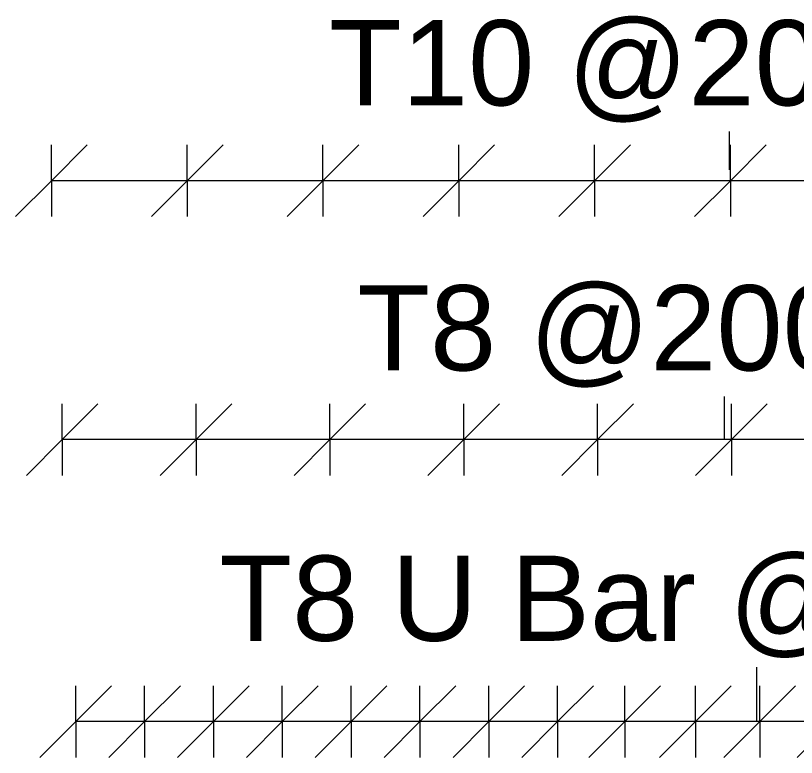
# Model space of a CAD drawing. Header units: millimetres. Extents: x 6744 to 22888, y -3063 to 10037.
# Drawn here: x 10098 to 11188, y 9001 to 10037 of the extents above; entities that cross this region are included whole.
import ezdxf

# ---------------------------------------------------------------- set-up
doc = ezdxf.new("R2010")
doc.units = ezdxf.units.MM
for name, color, linetype, lineweight in [('A-ANNO-DIMS', 211, 'Continuous', 9), ('A-ANNO-DIMS-50', 211, 'Continuous', 9), ('S-RBAR-IDEN', 171, 'Continuous', 9)]:
    doc.layers.add(name, color=color, linetype=linetype, lineweight=lineweight)
doc.styles.add('Arial', font='arial.ttf', dxfattribs={"height": 100})
doc.styles.add('Arial_1', font='arial.ttf', dxfattribs={"height": 119.0625})
doc.styles.add('Nirmala UI Semilight', font='NirmalaS.ttf', dxfattribs={"width": 0.8, "height": 125})
doc.dimstyles.new('Arrow_Filled_-_2_5_NI_UI', dxfattribs={"dimscale": 304.8, "dimtxt": 130.920493, "dimasz": 0.328084, "dimexe": 0.164042, "dimexo": 0.0625, "dimgap": 0.164042, "dimtad": 1, "dimdec": 4, "dimzin": 0, "dimdsep": 46, "dimtxsty": 'Arial', "dimblk1": 'OBLIQUE', "dimblk2": 'OBLIQUE', "dimsah": 1, "dimcen": 0.09, "dimazin": 0, "dimtfac": 1, "dimtdec": 4, "dimtix": 1, "dimtmove": 0, "dimatfit": 3, "dimfxl": 0.164042, "dimfxlon": 1, "dimtvp": 1, "dimtolj": 1, "dimtzin": 0, "dimarcsym": 2})
doc.dimstyles.new('Arrow_Filled_-_2_5_NI_UI_1', dxfattribs={"dimscale": 304.8, "dimtxt": 130.920493, "dimasz": 0.328084, "dimexe": 0.164042, "dimexo": 0.0625, "dimgap": 0.164042, "dimtad": 1, "dimdec": 4, "dimzin": 0, "dimdsep": 46, "dimtxsty": 'Arial_1', "dimblk1": 'OBLIQUE', "dimblk2": 'OBLIQUE', "dimsah": 1, "dimcen": 0.09, "dimazin": 0, "dimtfac": 1, "dimtdec": 4, "dimtix": 1, "dimtmove": 0, "dimatfit": 3, "dimfxl": 0.164042, "dimfxlon": 1, "dimtvp": 1, "dimtolj": 1, "dimtzin": 0, "dimarcsym": 2})
doc.dimstyles.new('Arrow_Filled_-_2_5_NI_UI_2', dxfattribs={"dimscale": 304.8, "dimtxt": 130.920493, "dimasz": 0.328084, "dimexe": 0.164042, "dimexo": 0.0625, "dimgap": 0.164042, "dimtad": 1, "dimdec": 4, "dimzin": 0, "dimdsep": 46, "dimtxsty": 'Nirmala UI Semilight', "dimblk1": 'OBLIQUE', "dimblk2": 'OBLIQUE', "dimsah": 1, "dimcen": 0.09, "dimazin": 0, "dimtfac": 1, "dimtdec": 4, "dimtix": 1, "dimtmove": 0, "dimatfit": 3, "dimfxl": 0.164042, "dimfxlon": 1, "dimtvp": 1, "dimtolj": 1, "dimtzin": 0, "dimarcsym": 2})

# ---------------------------------------------------------------- blocks, each defined once
blk = doc.blocks.new('DIMBLOCK10-Elevation Front 1')
at = {"layer": 'A-ANNO-DIMS-50'}
for p, q in [((11136.7, 9051.1), (11186.7, 9101.1)), ((11136.7, 9051.1), (11136.7, 9101.1)), ((11239.1, 9051.1), (11289.1, 9101.1)), ((11239.1, 9051.1), (11239.1, 9101.1)), ((11136.7, 9051.1), (11086.7, 9001.1)), ((11239.1, 9051.1), (11136.7, 9051.1)), ((11136.7, 9051.1), (11136.7, 9001.1)), ((11239.1, 9051.1), (11189.1, 9001.1)), ((11239.1, 9051.1), (11239.1, 9001.1))]:
    blk.add_line(p, q, dxfattribs=at)
blk = doc.blocks.new('_Oblique')
at = {"color": 0, "linetype": 'ByBlock', "lineweight": -2}
blk.add_line((-0.5, -0.5), (0.5, 0.5), dxfattribs=at)
blk = doc.blocks.new('DIMBLOCK11-Elevation Front 1')
at = {"layer": 'A-ANNO-DIMS-50'}
for p, q in [((11046.8, 9051.1), (11096.8, 9101.1)), ((11046.8, 9051.1), (11046.8, 9101.1)), ((11136.7, 9051.1), (11186.7, 9101.1)), ((11136.7, 9051.1), (11136.7, 9101.1)), ((11046.8, 9051.1), (10996.8, 9001.1)), ((11136.7, 9051.1), (11046.8, 9051.1)), ((11046.8, 9051.1), (11046.8, 9001.1)), ((11136.7, 9051.1), (11086.7, 9001.1)), ((11136.7, 9051.1), (11136.7, 9001.1))]:
    blk.add_line(p, q, dxfattribs=at)
blk = doc.blocks.new('DIMBLOCK12-Elevation Front 1')
at = {"layer": 'A-ANNO-DIMS-50'}
for p, q in [((10948.2, 9051.1), (10998.2, 9101.1)), ((10948.2, 9051.1), (10948.2, 9101.1)), ((11046.8, 9051.1), (11096.8, 9101.1)), ((11046.8, 9051.1), (11046.8, 9101.1)), ((10948.2, 9051.1), (10898.2, 9001.1)), ((11046.8, 9051.1), (10948.2, 9051.1)), ((10948.2, 9051.1), (10948.2, 9001.1)), ((11046.8, 9051.1), (10996.8, 9001.1)), ((11046.8, 9051.1), (11046.8, 9001.1))]:
    blk.add_line(p, q, dxfattribs=at)
blk = doc.blocks.new('DIMBLOCK13-Elevation Front 1')
at = {"layer": 'A-ANNO-DIMS-50'}
for p, q in [((10854.5, 9051.1), (10904.5, 9101.1)), ((10854.5, 9051.1), (10854.5, 9101.1)), ((10948.2, 9051.1), (10998.2, 9101.1)), ((10948.2, 9051.1), (10948.2, 9101.1)), ((10854.5, 9051.1), (10804.5, 9001.1)), ((10948.2, 9051.1), (10854.5, 9051.1)), ((10854.5, 9051.1), (10854.5, 9001.1)), ((10948.2, 9051.1), (10898.2, 9001.1)), ((10948.2, 9051.1), (10948.2, 9001.1))]:
    blk.add_line(p, q, dxfattribs=at)
blk = doc.blocks.new('DIMBLOCK14-Elevation Front 1')
at = {"layer": 'A-ANNO-DIMS-50'}
for p, q in [((10758.4, 9051.1), (10808.4, 9101.1)), ((10758.4, 9051.1), (10758.4, 9101.1)), ((10854.5, 9051.1), (10904.5, 9101.1)), ((10854.5, 9051.1), (10854.5, 9101.1)), ((10758.4, 9051.1), (10708.4, 9001.1)), ((10854.5, 9051.1), (10758.4, 9051.1)), ((10758.4, 9051.1), (10758.4, 9001.1)), ((10854.5, 9051.1), (10804.5, 9001.1)), ((10854.5, 9051.1), (10854.5, 9001.1))]:
    blk.add_line(p, q, dxfattribs=at)
blk = doc.blocks.new('DIMBLOCK15-Elevation Front 1')
at = {"layer": 'A-ANNO-DIMS-50'}
for p, q in [((10662.2, 9051.1), (10712.2, 9101.1)), ((10662.2, 9051.1), (10662.2, 9101.1)), ((10758.4, 9051.1), (10808.4, 9101.1)), ((10758.4, 9051.1), (10758.4, 9101.1)), ((10662.2, 9051.1), (10612.2, 9001.1)), ((10758.4, 9051.1), (10662.2, 9051.1)), ((10662.2, 9051.1), (10662.2, 9001.1)), ((10758.4, 9051.1), (10708.4, 9001.1)), ((10758.4, 9051.1), (10758.4, 9001.1))]:
    blk.add_line(p, q, dxfattribs=at)
blk = doc.blocks.new('DIMBLOCK16-Elevation Front 1')
at = {"layer": 'A-ANNO-DIMS-50'}
for p, q in [((10566.1, 9051.1), (10616.1, 9101.1)), ((10566.1, 9051.1), (10566.1, 9101.1)), ((10662.2, 9051.1), (10712.2, 9101.1)), ((10662.2, 9051.1), (10662.2, 9101.1)), ((10566.1, 9051.1), (10516.1, 9001.1)), ((10662.2, 9051.1), (10566.1, 9051.1)), ((10566.1, 9051.1), (10566.1, 9001.1)), ((10662.2, 9051.1), (10612.2, 9001.1)), ((10662.2, 9051.1), (10662.2, 9001.1))]:
    blk.add_line(p, q, dxfattribs=at)
blk = doc.blocks.new('DIMBLOCK17-Elevation Front 1')
at = {"layer": 'A-ANNO-DIMS-50'}
for p, q in [((10470, 9051.1), (10520, 9101.1)), ((10470, 9051.1), (10470, 9101.1)), ((10566.1, 9051.1), (10616.1, 9101.1)), ((10566.1, 9051.1), (10566.1, 9101.1)), ((10470, 9051.1), (10420, 9001.1)), ((10566.1, 9051.1), (10470, 9051.1)), ((10470, 9051.1), (10470, 9001.1)), ((10566.1, 9051.1), (10516.1, 9001.1)), ((10566.1, 9051.1), (10566.1, 9001.1))]:
    blk.add_line(p, q, dxfattribs=at)
blk = doc.blocks.new('DIMBLOCK18-Elevation Front 1')
at = {"layer": 'A-ANNO-DIMS-50'}
for p, q in [((10373.8, 9051.1), (10423.8, 9101.1)), ((10373.8, 9051.1), (10373.8, 9101.1)), ((10470, 9051.1), (10520, 9101.1)), ((10470, 9051.1), (10470, 9101.1)), ((10373.8, 9051.1), (10323.8, 9001.1)), ((10470, 9051.1), (10373.8, 9051.1)), ((10373.8, 9051.1), (10373.8, 9001.1)), ((10470, 9051.1), (10420, 9001.1)), ((10470, 9051.1), (10470, 9001.1))]:
    blk.add_line(p, q, dxfattribs=at)
blk = doc.blocks.new('DIMBLOCK19-Elevation Front 1')
at = {"layer": 'A-ANNO-DIMS-50'}
for p, q in [((10277.7, 9051.1), (10327.7, 9101.1)), ((10277.7, 9051.1), (10277.7, 9101.1)), ((10373.8, 9051.1), (10423.8, 9101.1)), ((10373.8, 9051.1), (10373.8, 9101.1)), ((10277.7, 9051.1), (10227.7, 9001.1)), ((10373.8, 9051.1), (10277.7, 9051.1)), ((10277.7, 9051.1), (10277.7, 9001.1)), ((10373.8, 9051.1), (10323.8, 9001.1)), ((10373.8, 9051.1), (10373.8, 9001.1))]:
    blk.add_line(p, q, dxfattribs=at)
blk = doc.blocks.new('DIMBLOCK20-Elevation Front 1')
at = {"layer": 'A-ANNO-DIMS-50'}
for p, q in [((10181.5, 9051.1), (10231.5, 9101.1)), ((10181.5, 9051.1), (10181.5, 9101.1)), ((10277.7, 9051.1), (10327.7, 9101.1)), ((10277.7, 9051.1), (10277.7, 9101.1)), ((10181.5, 9051.1), (10131.5, 9001.1)), ((10277.7, 9051.1), (10181.5, 9051.1)), ((10181.5, 9051.1), (10181.5, 9001.1)), ((10277.7, 9051.1), (10227.7, 9001.1)), ((10277.7, 9051.1), (10277.7, 9001.1))]:
    blk.add_line(p, q, dxfattribs=at)
blk = doc.blocks.new('DIMBLOCK27-Elevation Front 1')
at = {"layer": 'A-ANNO-DIMS-50'}
for p, q in [((11136.7, 9051.1), (11186.7, 9101.1)), ((11136.7, 9051.1), (11136.7, 9101.1)), ((11239.1, 9051.1), (11289.1, 9101.1)), ((11239.1, 9051.1), (11239.1, 9101.1)), ((11345.2, 9051.1), (11395.2, 9101.1)), ((11345.2, 9051.1), (11345.2, 9101.1)), ((11136.7, 9051.1), (11086.7, 9001.1)), ((11239.1, 9051.1), (11136.7, 9051.1)), ((11136.7, 9051.1), (11136.7, 9001.1)), ((11239.1, 9051.1), (11189.1, 9001.1)), ((11345.2, 9051.1), (11239.1, 9051.1)), ((11345.2, 9051.1), (11239.1, 9051.1)), ((11239.1, 9051.1), (11239.1, 9001.1)), ((11345.2, 9051.1), (11295.2, 9001.1)), ((11345.2, 9051.1), (11345.2, 9001.1))]:
    blk.add_line(p, q, dxfattribs=at)
blk = doc.blocks.new('_None')
blk = doc.blocks.new('DIMBLOCK28-Elevation Front 1')
at = {"layer": 'A-ANNO-DIMS-50'}
for p, q in [((11046.8, 9051.1), (11096.8, 9101.1)), ((11046.8, 9051.1), (11046.8, 9101.1)), ((11136.7, 9051.1), (11186.7, 9101.1)), ((11136.7, 9051.1), (11136.7, 9101.1)), ((11239.1, 9051.1), (11289.1, 9101.1)), ((11239.1, 9051.1), (11239.1, 9101.1)), ((11046.8, 9051.1), (10996.8, 9001.1)), ((11136.7, 9051.1), (11046.8, 9051.1)), ((11046.8, 9051.1), (11046.8, 9001.1)), ((11136.7, 9051.1), (11086.7, 9001.1)), ((11239.1, 9051.1), (11136.7, 9051.1)), ((11239.1, 9051.1), (11136.7, 9051.1)), ((11136.7, 9051.1), (11136.7, 9001.1)), ((11239.1, 9051.1), (11189.1, 9001.1)), ((11239.1, 9051.1), (11239.1, 9001.1))]:
    blk.add_line(p, q, dxfattribs=at)
blk = doc.blocks.new('DIMBLOCK29-Elevation Front 1')
at = {"layer": 'A-ANNO-DIMS-50'}
for p, q in [((10948.2, 9051.1), (10998.2, 9101.1)), ((10948.2, 9051.1), (10948.2, 9101.1)), ((11046.8, 9051.1), (11096.8, 9101.1)), ((11046.8, 9051.1), (11046.8, 9101.1)), ((11136.7, 9051.1), (11186.7, 9101.1)), ((11136.7, 9051.1), (11136.7, 9101.1)), ((10948.2, 9051.1), (10898.2, 9001.1)), ((11046.8, 9051.1), (10948.2, 9051.1)), ((10948.2, 9051.1), (10948.2, 9001.1)), ((11046.8, 9051.1), (10996.8, 9001.1)), ((11136.7, 9051.1), (11046.8, 9051.1)), ((11136.7, 9051.1), (11046.8, 9051.1)), ((11046.8, 9051.1), (11046.8, 9001.1)), ((11136.7, 9051.1), (11086.7, 9001.1)), ((11136.7, 9051.1), (11136.7, 9001.1))]:
    blk.add_line(p, q, dxfattribs=at)
blk = doc.blocks.new('DIMBLOCK30-Elevation Front 1')
at = {"layer": 'A-ANNO-DIMS-50'}
for p, q in [((10854.5, 9051.1), (10904.5, 9101.1)), ((10854.5, 9051.1), (10854.5, 9101.1)), ((10948.2, 9051.1), (10998.2, 9101.1)), ((10948.2, 9051.1), (10948.2, 9101.1)), ((11046.8, 9051.1), (11096.8, 9101.1)), ((11046.8, 9051.1), (11046.8, 9101.1)), ((10854.5, 9051.1), (10804.5, 9001.1)), ((10948.2, 9051.1), (10854.5, 9051.1)), ((10854.5, 9051.1), (10854.5, 9001.1)), ((10948.2, 9051.1), (10898.2, 9001.1)), ((11046.8, 9051.1), (10948.2, 9051.1)), ((11046.8, 9051.1), (10948.2, 9051.1)), ((10948.2, 9051.1), (10948.2, 9001.1)), ((11046.8, 9051.1), (10996.8, 9001.1)), ((11046.8, 9051.1), (11046.8, 9001.1))]:
    blk.add_line(p, q, dxfattribs=at)
blk = doc.blocks.new('DIMBLOCK31-Elevation Front 1')
at = {"layer": 'A-ANNO-DIMS-50'}
for p, q in [((10758.4, 9051.1), (10808.4, 9101.1)), ((10758.4, 9051.1), (10758.4, 9101.1)), ((10854.5, 9051.1), (10904.5, 9101.1)), ((10854.5, 9051.1), (10854.5, 9101.1)), ((10948.2, 9051.1), (10998.2, 9101.1)), ((10948.2, 9051.1), (10948.2, 9101.1)), ((10758.4, 9051.1), (10708.4, 9001.1)), ((10854.5, 9051.1), (10758.4, 9051.1)), ((10758.4, 9051.1), (10758.4, 9001.1)), ((10854.5, 9051.1), (10804.5, 9001.1)), ((10948.2, 9051.1), (10854.5, 9051.1)), ((10948.2, 9051.1), (10854.5, 9051.1)), ((10854.5, 9051.1), (10854.5, 9001.1)), ((10948.2, 9051.1), (10898.2, 9001.1)), ((10948.2, 9051.1), (10948.2, 9001.1))]:
    blk.add_line(p, q, dxfattribs=at)
blk = doc.blocks.new('DIMBLOCK32-Elevation Front 1')
at = {"layer": 'A-ANNO-DIMS-50'}
for p, q in [((10181.5, 9051.1), (10231.5, 9101.1)), ((10181.5, 9051.1), (10181.5, 9101.1)), ((10277.7, 9051.1), (10327.7, 9101.1)), ((10277.7, 9051.1), (10277.7, 9101.1)), ((10373.8, 9051.1), (10423.8, 9101.1)), ((10373.8, 9051.1), (10373.8, 9101.1)), ((10470, 9051.1), (10520, 9101.1)), ((10470, 9051.1), (10470, 9101.1)), ((10566.1, 9051.1), (10616.1, 9101.1)), ((10566.1, 9051.1), (10566.1, 9101.1)), ((10662.2, 9051.1), (10712.2, 9101.1)), ((10662.2, 9051.1), (10662.2, 9101.1)), ((10758.4, 9051.1), (10808.4, 9101.1)), ((10758.4, 9051.1), (10758.4, 9101.1)), ((10854.5, 9051.1), (10904.5, 9101.1)), ((10854.5, 9051.1), (10854.5, 9101.1)), ((10181.5, 9051.1), (10131.5, 9001.1)), ((10854.5, 9051.1), (10181.5, 9051.1)), ((10277.7, 9051.1), (10181.5, 9051.1)), ((10181.5, 9051.1), (10181.5, 9001.1)), ((10277.7, 9051.1), (10227.7, 9001.1)), ((10373.8, 9051.1), (10277.7, 9051.1)), ((10277.7, 9051.1), (10277.7, 9001.1)), ((10373.8, 9051.1), (10323.8, 9001.1)), ((10470, 9051.1), (10373.8, 9051.1)), ((10373.8, 9051.1), (10373.8, 9001.1)), ((10470, 9051.1), (10420, 9001.1)), ((10566.1, 9051.1), (10470, 9051.1)), ((10470, 9051.1), (10470, 9001.1)), ((10566.1, 9051.1), (10516.1, 9001.1)), ((10662.2, 9051.1), (10566.1, 9051.1)), ((10566.1, 9051.1), (10566.1, 9001.1)), ((10662.2, 9051.1), (10612.2, 9001.1)), ((10758.4, 9051.1), (10662.2, 9051.1)), ((10662.2, 9051.1), (10662.2, 9001.1)), ((10758.4, 9051.1), (10708.4, 9001.1)), ((10854.5, 9051.1), (10758.4, 9051.1)), ((10758.4, 9051.1), (10758.4, 9001.1)), ((10854.5, 9051.1), (10804.5, 9001.1)), ((10854.5, 9051.1), (10854.5, 9001.1))]:
    blk.add_line(p, q, dxfattribs=at)
blk = doc.blocks.new('DIMBLOCK38-Elevation Front 1')
at = {"layer": 'A-ANNO-DIMS-50'}
for p, q in [((11097.1, 9444.8), (11147.1, 9494.8)), ((11097.1, 9444.8), (11097.1, 9494.8)), ((11284, 9444.8), (11334, 9494.8)), ((11284, 9444.8), (11284, 9494.8)), ((11097.1, 9444.8), (11047.1, 9394.8)), ((11284, 9444.8), (11097.1, 9444.8)), ((11097.1, 9444.8), (11097.1, 9394.8)), ((11284, 9444.8), (11234, 9394.8)), ((11284, 9444.8), (11284, 9394.8))]:
    blk.add_line(p, q, dxfattribs=at)
blk = doc.blocks.new('DIMBLOCK39-Elevation Front 1')
at = {"layer": 'A-ANNO-DIMS-50'}
for p, q in [((10910.2, 9444.8), (10960.2, 9494.8)), ((10910.2, 9444.8), (10910.2, 9494.8)), ((11097.1, 9444.8), (11147.1, 9494.8)), ((11097.1, 9444.8), (11097.1, 9494.8)), ((10910.2, 9444.8), (10860.2, 9394.8)), ((11097.1, 9444.8), (10910.2, 9444.8)), ((10910.2, 9444.8), (10910.2, 9394.8)), ((11097.1, 9444.8), (11047.1, 9394.8)), ((11097.1, 9444.8), (11097.1, 9394.8))]:
    blk.add_line(p, q, dxfattribs=at)
blk = doc.blocks.new('DIMBLOCK40-Elevation Front 1')
at = {"layer": 'A-ANNO-DIMS-50'}
for p, q in [((10723.3, 9444.8), (10773.3, 9494.8)), ((10723.3, 9444.8), (10723.3, 9494.8)), ((10910.2, 9444.8), (10960.2, 9494.8)), ((10910.2, 9444.8), (10910.2, 9494.8)), ((10723.3, 9444.8), (10673.3, 9394.8)), ((10910.2, 9444.8), (10723.3, 9444.8)), ((10723.3, 9444.8), (10723.3, 9394.8)), ((10910.2, 9444.8), (10860.2, 9394.8)), ((10910.2, 9444.8), (10910.2, 9394.8))]:
    blk.add_line(p, q, dxfattribs=at)
blk = doc.blocks.new('DIMBLOCK41-Elevation Front 1')
at = {"layer": 'A-ANNO-DIMS-50'}
for p, q in [((10536.4, 9444.8), (10586.4, 9494.8)), ((10536.4, 9444.8), (10536.4, 9494.8)), ((10723.3, 9444.8), (10773.3, 9494.8)), ((10723.3, 9444.8), (10723.3, 9494.8)), ((10536.4, 9444.8), (10486.4, 9394.8)), ((10723.3, 9444.8), (10536.4, 9444.8)), ((10536.4, 9444.8), (10536.4, 9394.8)), ((10723.3, 9444.8), (10673.3, 9394.8)), ((10723.3, 9444.8), (10723.3, 9394.8))]:
    blk.add_line(p, q, dxfattribs=at)
blk = doc.blocks.new('DIMBLOCK42-Elevation Front 1')
at = {"layer": 'A-ANNO-DIMS-50'}
for p, q in [((10349.5, 9444.8), (10399.5, 9494.8)), ((10349.5, 9444.8), (10349.5, 9494.8)), ((10536.4, 9444.8), (10586.4, 9494.8)), ((10536.4, 9444.8), (10536.4, 9494.8)), ((10349.5, 9444.8), (10299.5, 9394.8)), ((10536.4, 9444.8), (10349.5, 9444.8)), ((10349.5, 9444.8), (10349.5, 9394.8)), ((10536.4, 9444.8), (10486.4, 9394.8)), ((10536.4, 9444.8), (10536.4, 9394.8))]:
    blk.add_line(p, q, dxfattribs=at)
blk = doc.blocks.new('DIMBLOCK43-Elevation Front 1')
at = {"layer": 'A-ANNO-DIMS-50'}
for p, q in [((10162.6, 9444.8), (10212.6, 9494.8)), ((10162.6, 9444.8), (10162.6, 9494.8)), ((10349.5, 9444.8), (10399.5, 9494.8)), ((10349.5, 9444.8), (10349.5, 9494.8)), ((10162.6, 9444.8), (10112.6, 9394.8)), ((10349.5, 9444.8), (10162.6, 9444.8)), ((10162.6, 9444.8), (10162.6, 9394.8)), ((10349.5, 9444.8), (10299.5, 9394.8)), ((10349.5, 9444.8), (10349.5, 9394.8))]:
    blk.add_line(p, q, dxfattribs=at)
blk = doc.blocks.new('DIMBLOCK44-Elevation Front 1')
at = {"layer": 'A-ANNO-DIMS-50'}
for p, q in [((10162.6, 9444.8), (10212.6, 9494.8)), ((10162.6, 9444.8), (10162.6, 9494.8)), ((10349.5, 9444.8), (10399.5, 9494.8)), ((10349.5, 9444.8), (10349.5, 9494.8)), ((10536.4, 9444.8), (10586.4, 9494.8)), ((10536.4, 9444.8), (10536.4, 9494.8)), ((10723.3, 9444.8), (10773.3, 9494.8)), ((10723.3, 9444.8), (10723.3, 9494.8)), ((10910.2, 9444.8), (10960.2, 9494.8)), ((10910.2, 9444.8), (10910.2, 9494.8)), ((11097.1, 9444.8), (11147.1, 9494.8)), ((11097.1, 9444.8), (11097.1, 9494.8)), ((11284, 9444.8), (11334, 9494.8)), ((11284, 9444.8), (11284, 9494.8)), ((11470.9, 9444.8), (11520.9, 9494.8)), ((11470.9, 9444.8), (11470.9, 9494.8)), ((11657.8, 9444.8), (11707.8, 9494.8)), ((11657.8, 9444.8), (11657.8, 9494.8)), ((11844.7, 9444.8), (11894.7, 9494.8)), ((11844.7, 9444.8), (11844.7, 9494.8)), ((12031.7, 9444.8), (12081.7, 9494.8)), ((12031.7, 9444.8), (12031.7, 9494.8)), ((12218.6, 9444.8), (12268.6, 9494.8)), ((12218.6, 9444.8), (12218.6, 9494.8)), ((10162.6, 9444.8), (10112.6, 9394.8)), ((12218.6, 9444.8), (10162.6, 9444.8)), ((10349.5, 9444.8), (10162.6, 9444.8)), ((10162.6, 9444.8), (10162.6, 9394.8)), ((10349.5, 9444.8), (10299.5, 9394.8)), ((10536.4, 9444.8), (10349.5, 9444.8)), ((10349.5, 9444.8), (10349.5, 9394.8)), ((10536.4, 9444.8), (10486.4, 9394.8)), ((10723.3, 9444.8), (10536.4, 9444.8)), ((10536.4, 9444.8), (10536.4, 9394.8)), ((10723.3, 9444.8), (10673.3, 9394.8)), ((10910.2, 9444.8), (10723.3, 9444.8)), ((10723.3, 9444.8), (10723.3, 9394.8)), ((10910.2, 9444.8), (10860.2, 9394.8)), ((11097.1, 9444.8), (10910.2, 9444.8)), ((10910.2, 9444.8), (10910.2, 9394.8)), ((11097.1, 9444.8), (11047.1, 9394.8)), ((11284, 9444.8), (11097.1, 9444.8)), ((11097.1, 9444.8), (11097.1, 9394.8)), ((11284, 9444.8), (11234, 9394.8)), ((11470.9, 9444.8), (11284, 9444.8)), ((11284, 9444.8), (11284, 9394.8)), ((11470.9, 9444.8), (11420.9, 9394.8)), ((11657.8, 9444.8), (11470.9, 9444.8)), ((11470.9, 9444.8), (11470.9, 9394.8)), ((11657.8, 9444.8), (11607.8, 9394.8)), ((11844.7, 9444.8), (11657.8, 9444.8)), ((11657.8, 9444.8), (11657.8, 9394.8)), ((11844.7, 9444.8), (11794.7, 9394.8)), ((12031.7, 9444.8), (11844.7, 9444.8)), ((11844.7, 9444.8), (11844.7, 9394.8)), ((12031.7, 9444.8), (11981.7, 9394.8)), ((12218.6, 9444.8), (12031.7, 9444.8)), ((12031.7, 9444.8), (12031.7, 9394.8)), ((12218.6, 9444.8), (12168.6, 9394.8)), ((12218.6, 9444.8), (12218.6, 9394.8))]:
    blk.add_line(p, q, dxfattribs=at)
blk = doc.blocks.new('DIMBLOCK457-Elevation Front 1')
at = {"layer": 'A-ANNO-DIMS-50'}
for p, q in [((11095.7, 9806.2), (11145.7, 9856.2)), ((11095.7, 9806.2), (11095.7, 9856.2)), ((11285.4, 9806.2), (11335.4, 9856.2)), ((11285.4, 9806.2), (11285.4, 9856.2)), ((11095.7, 9806.2), (11045.7, 9756.2)), ((11285.4, 9806.2), (11095.7, 9806.2)), ((11095.7, 9806.2), (11095.7, 9756.2)), ((11285.4, 9806.2), (11235.4, 9756.2)), ((11285.4, 9806.2), (11285.4, 9756.2))]:
    blk.add_line(p, q, dxfattribs=at)
blk = doc.blocks.new('DIMBLOCK458-Elevation Front 1')
at = {"layer": 'A-ANNO-DIMS-50'}
for p, q in [((10906.1, 9806.2), (10956.1, 9856.2)), ((10906.1, 9806.2), (10906.1, 9856.2)), ((11095.7, 9806.2), (11145.7, 9856.2)), ((11095.7, 9806.2), (11095.7, 9856.2)), ((10906.1, 9806.2), (10856.1, 9756.2)), ((11095.7, 9806.2), (10906.1, 9806.2)), ((10906.1, 9806.2), (10906.1, 9756.2)), ((11095.7, 9806.2), (11045.7, 9756.2)), ((11095.7, 9806.2), (11095.7, 9756.2))]:
    blk.add_line(p, q, dxfattribs=at)
blk = doc.blocks.new('DIMBLOCK459-Elevation Front 1')
at = {"layer": 'A-ANNO-DIMS-50'}
for p, q in [((10716.5, 9806.2), (10766.5, 9856.2)), ((10716.5, 9806.2), (10716.5, 9856.2)), ((10906.1, 9806.2), (10956.1, 9856.2)), ((10906.1, 9806.2), (10906.1, 9856.2)), ((10716.5, 9806.2), (10666.5, 9756.2)), ((10906.1, 9806.2), (10716.5, 9806.2)), ((10716.5, 9806.2), (10716.5, 9756.2)), ((10906.1, 9806.2), (10856.1, 9756.2)), ((10906.1, 9806.2), (10906.1, 9756.2))]:
    blk.add_line(p, q, dxfattribs=at)
blk = doc.blocks.new('DIMBLOCK460-Elevation Front 1')
at = {"layer": 'A-ANNO-DIMS-50'}
for p, q in [((10526.8, 9806.2), (10576.8, 9856.2)), ((10526.8, 9806.2), (10526.8, 9856.2)), ((10716.5, 9806.2), (10766.5, 9856.2)), ((10716.5, 9806.2), (10716.5, 9856.2)), ((10526.8, 9806.2), (10476.8, 9756.2)), ((10716.5, 9806.2), (10526.8, 9806.2)), ((10526.8, 9806.2), (10526.8, 9756.2)), ((10716.5, 9806.2), (10666.5, 9756.2)), ((10716.5, 9806.2), (10716.5, 9756.2))]:
    blk.add_line(p, q, dxfattribs=at)
blk = doc.blocks.new('DIMBLOCK461-Elevation Front 1')
at = {"layer": 'A-ANNO-DIMS-50'}
for p, q in [((10337.2, 9806.2), (10387.2, 9856.2)), ((10337.2, 9806.2), (10337.2, 9856.2)), ((10526.8, 9806.2), (10576.8, 9856.2)), ((10526.8, 9806.2), (10526.8, 9856.2)), ((10337.2, 9806.2), (10287.2, 9756.2)), ((10526.8, 9806.2), (10337.2, 9806.2)), ((10337.2, 9806.2), (10337.2, 9756.2)), ((10526.8, 9806.2), (10476.8, 9756.2)), ((10526.8, 9806.2), (10526.8, 9756.2))]:
    blk.add_line(p, q, dxfattribs=at)
blk = doc.blocks.new('DIMBLOCK462-Elevation Front 1')
at = {"layer": 'A-ANNO-DIMS-50'}
for p, q in [((10147.6, 9806.2), (10197.6, 9856.2)), ((10147.6, 9806.2), (10147.6, 9856.2)), ((10337.2, 9806.2), (10387.2, 9856.2)), ((10337.2, 9806.2), (10337.2, 9856.2)), ((10147.6, 9806.2), (10097.6, 9756.2)), ((10337.2, 9806.2), (10147.6, 9806.2)), ((10147.6, 9806.2), (10147.6, 9756.2)), ((10337.2, 9806.2), (10287.2, 9756.2)), ((10337.2, 9806.2), (10337.2, 9756.2))]:
    blk.add_line(p, q, dxfattribs=at)
blk = doc.blocks.new('DIMBLOCK463-Elevation Front 1')
at = {"layer": 'A-ANNO-DIMS-50'}
for p, q in [((10147.6, 9806.2), (10197.6, 9856.2)), ((10147.6, 9806.2), (10147.6, 9856.2)), ((10337.2, 9806.2), (10387.2, 9856.2)), ((10337.2, 9806.2), (10337.2, 9856.2)), ((10526.8, 9806.2), (10576.8, 9856.2)), ((10526.8, 9806.2), (10526.8, 9856.2)), ((10716.5, 9806.2), (10766.5, 9856.2)), ((10716.5, 9806.2), (10716.5, 9856.2)), ((10906.1, 9806.2), (10956.1, 9856.2)), ((10906.1, 9806.2), (10906.1, 9856.2)), ((11095.7, 9806.2), (11145.7, 9856.2)), ((11095.7, 9806.2), (11095.7, 9856.2)), ((11285.4, 9806.2), (11335.4, 9856.2)), ((11285.4, 9806.2), (11285.4, 9856.2)), ((11475, 9806.2), (11525, 9856.2)), ((11475, 9806.2), (11475, 9856.2)), ((11664.7, 9806.2), (11714.7, 9856.2)), ((11664.7, 9806.2), (11664.7, 9856.2)), ((11854.3, 9806.2), (11904.3, 9856.2)), ((11854.3, 9806.2), (11854.3, 9856.2)), ((12043.9, 9806.2), (12093.9, 9856.2)), ((12043.9, 9806.2), (12043.9, 9856.2)), ((12233.6, 9806.2), (12283.6, 9856.2)), ((12233.6, 9806.2), (12233.6, 9856.2)), ((10147.6, 9806.2), (10097.6, 9756.2)), ((12233.6, 9806.2), (10147.6, 9806.2)), ((10337.2, 9806.2), (10147.6, 9806.2)), ((10147.6, 9806.2), (10147.6, 9756.2)), ((10337.2, 9806.2), (10287.2, 9756.2)), ((10526.8, 9806.2), (10337.2, 9806.2)), ((10337.2, 9806.2), (10337.2, 9756.2)), ((10526.8, 9806.2), (10476.8, 9756.2)), ((10716.5, 9806.2), (10526.8, 9806.2)), ((10526.8, 9806.2), (10526.8, 9756.2)), ((10716.5, 9806.2), (10666.5, 9756.2)), ((10906.1, 9806.2), (10716.5, 9806.2)), ((10716.5, 9806.2), (10716.5, 9756.2)), ((10906.1, 9806.2), (10856.1, 9756.2)), ((11095.7, 9806.2), (10906.1, 9806.2)), ((10906.1, 9806.2), (10906.1, 9756.2)), ((11095.7, 9806.2), (11045.7, 9756.2)), ((11285.4, 9806.2), (11095.7, 9806.2)), ((11095.7, 9806.2), (11095.7, 9756.2)), ((11285.4, 9806.2), (11235.4, 9756.2)), ((11475, 9806.2), (11285.4, 9806.2)), ((11285.4, 9806.2), (11285.4, 9756.2)), ((11475, 9806.2), (11425, 9756.2)), ((11664.7, 9806.2), (11475, 9806.2)), ((11475, 9806.2), (11475, 9756.2)), ((11664.7, 9806.2), (11614.7, 9756.2)), ((11854.3, 9806.2), (11664.7, 9806.2)), ((11664.7, 9806.2), (11664.7, 9756.2)), ((11854.3, 9806.2), (11804.3, 9756.2)), ((12043.9, 9806.2), (11854.3, 9806.2)), ((11854.3, 9806.2), (11854.3, 9756.2)), ((12043.9, 9806.2), (11993.9, 9756.2)), ((12233.6, 9806.2), (12043.9, 9806.2)), ((12043.9, 9806.2), (12043.9, 9756.2)), ((12233.6, 9806.2), (12183.6, 9756.2)), ((12233.6, 9806.2), (12233.6, 9756.2))]:
    blk.add_line(p, q, dxfattribs=at)

msp = doc.modelspace()

# ---------------------------------------------------------------- linework, layer by layer
at = {"layer": 'S-RBAR-IDEN'}
for p, q in [((11094.41001, 9821.43033), (11094.41001, 9874.72683)), ((11087.36322, 9444.76361), (11087.36322, 9504.68813)), ((11132.87158, 9051.05824), (11132.87158, 9127.1961))]:
    msp.add_line(p, q, dxfattribs=at)

# ---------------------------------------------------------------- dimensions: what is measured, and where the dimension line sits
at = {"layer": 'A-ANNO-DIMS'}
for base, p1, p2, text, dimstyle, override, picture, middle in [((10147.56745, 9806.20276), (12233.56745, 9756.20276), (10147.56745, 9756.20276), '2086', 'Arrow_Filled_-_2_5_NI_UI_2', {"dimpost": '<>', "dimblk1": 'None', "dimblk2": 'None', "dimsah": 1, "dimfxl": 2086}, 'DIMBLOCK463-Elevation Front 1', (11190.56745, 9920.83839)), ((10147.56745, 9806.20276), (10337.20382, 9756.20276), (10147.56745, 9756.20276), ' ', 'Arrow_Filled_-_2_5_NI_UI_2', {"dimpost": '<>', "dimfxl": 189.636364}, 'DIMBLOCK462-Elevation Front 1', (10242.38564, 9806.20276)), ((10337.20382, 9806.20276), (10526.84018, 9756.20276), (10337.20382, 9756.20276), ' ', 'Arrow_Filled_-_2_5_NI_UI_2', {"dimpost": '<>', "dimfxl": 189.636364}, 'DIMBLOCK461-Elevation Front 1', (10432.022, 9806.20276)), ((10526.84018, 9806.20276), (10716.47655, 9756.20276), (10526.84018, 9756.20276), ' ', 'Arrow_Filled_-_2_5_NI_UI_2', {"dimpost": '<>', "dimfxl": 189.636364}, 'DIMBLOCK460-Elevation Front 1', (10621.65836, 9806.20276)), ((10716.47655, 9806.20276), (10906.11291, 9756.20276), (10716.47655, 9756.20276), ' ', 'Arrow_Filled_-_2_5_NI_UI_2', {"dimpost": '<>', "dimfxl": 189.636364}, 'DIMBLOCK459-Elevation Front 1', (10811.29473, 9806.20276)), ((10906.11291, 9806.20276), (11095.74927, 9756.20276), (10906.11291, 9756.20276), ' ', 'Arrow_Filled_-_2_5_NI_UI_2', {"dimpost": '<>', "dimfxl": 189.636364}, 'DIMBLOCK458-Elevation Front 1', (11000.93109, 9806.20276)), ((11095.74927, 9806.20276), (11285.38564, 9756.20276), (11095.74927, 9756.20276), ' ', 'Arrow_Filled_-_2_5_NI_UI_2', {"dimpost": '<>', "dimfxl": 189.636364}, 'DIMBLOCK457-Elevation Front 1', (11190.56745, 9806.20276)), ((10162.56541, 9444.76361), (12218.56541, 9394.76361), (10162.56541, 9394.76361), '2056', 'Arrow_Filled_-_2_5_NI_UI_1', {"dimpost": '<>', "dimblk1": 'None', "dimblk2": 'None', "dimsah": 1, "dimfxl": 2056}, 'DIMBLOCK44-Elevation Front 1', (11190.56541, 9555.55371)), ((10162.56541, 9444.76361), (10349.4745, 9394.76361), (10162.56541, 9394.76361), ' ', 'Arrow_Filled_-_2_5_NI_UI_1', {"dimpost": '<>', "dimfxl": 186.909091}, 'DIMBLOCK43-Elevation Front 1', (10256.01996, 9444.76361)), ((10349.4745, 9444.76361), (10536.38359, 9394.76361), (10349.4745, 9394.76361), ' ', 'Arrow_Filled_-_2_5_NI_UI_1', {"dimpost": '<>', "dimfxl": 186.909091}, 'DIMBLOCK42-Elevation Front 1', (10442.92905, 9444.76361)), ((10536.38359, 9444.76361), (10723.29268, 9394.76361), (10536.38359, 9394.76361), ' ', 'Arrow_Filled_-_2_5_NI_UI_1', {"dimpost": '<>', "dimfxl": 186.909091}, 'DIMBLOCK41-Elevation Front 1', (10629.83814, 9444.76361)), ((10723.29268, 9444.76361), (10910.20178, 9394.76361), (10723.29268, 9394.76361), ' ', 'Arrow_Filled_-_2_5_NI_UI_1', {"dimpost": '<>', "dimfxl": 186.909091}, 'DIMBLOCK40-Elevation Front 1', (10816.74723, 9444.76361)), ((10910.20178, 9444.76361), (11097.11087, 9394.76361), (10910.20178, 9394.76361), ' ', 'Arrow_Filled_-_2_5_NI_UI_1', {"dimpost": '<>', "dimfxl": 186.909091}, 'DIMBLOCK39-Elevation Front 1', (11003.65632, 9444.76361)), ((11097.11087, 9444.76361), (11284.01996, 9394.76361), (11097.11087, 9394.76361), ' ', 'Arrow_Filled_-_2_5_NI_UI_1', {"dimpost": '<>', "dimfxl": 186.909091}, 'DIMBLOCK38-Elevation Front 1', (11190.56541, 9444.76361)), ((10854.52101, 9051.05824), (10948.1624, 9001.05824), (10854.52101, 9001.05824), '94', 'Arrow_Filled_-_2_5_NI_UI', {"dimpost": '<>', "dimblk1": 'None', "dimblk2": 'None', "dimsah": 1, "dimfxl": 93.64139}, 'DIMBLOCK31-Elevation Front 1', (10901.34171, 9152.11554)), ((10948.1624, 9051.05824), (11046.80379, 9001.05824), (10948.1624, 9001.05824), '99', 'Arrow_Filled_-_2_5_NI_UI', {"dimpost": '<>', "dimblk1": 'None', "dimblk2": 'None', "dimsah": 1, "dimfxl": 98.64139}, 'DIMBLOCK30-Elevation Front 1', (10997.4831, 9152.11554)), ((11136.69518, 9051.05824), (11239.08657, 9001.05824), (11136.69518, 9001.05824), '102', 'Arrow_Filled_-_2_5_NI_UI', {"dimpost": '<>', "dimblk1": 'None', "dimblk2": 'None', "dimsah": 1, "dimfxl": 102.39139}, 'DIMBLOCK28-Elevation Front 1', (11187.89088, 9152.11554)), ((10277.67267, 9051.05824), (10373.81406, 9001.05824), (10277.67267, 9001.05824), ' ', 'Arrow_Filled_-_2_5_NI_UI', {"dimpost": '<>', "dimfxl": 96.14139}, 'DIMBLOCK19-Elevation Front 1', (10325.74337, 9051.05824)), ((10469.95545, 9051.05824), (10566.09684, 9001.05824), (10469.95545, 9001.05824), ' ', 'Arrow_Filled_-_2_5_NI_UI', {"dimpost": '<>', "dimfxl": 96.14139}, 'DIMBLOCK17-Elevation Front 1', (10518.02615, 9051.05824)), ((10566.09684, 9051.05824), (10662.23823, 9001.05824), (10566.09684, 9001.05824), ' ', 'Arrow_Filled_-_2_5_NI_UI', {"dimpost": '<>', "dimfxl": 96.14139}, 'DIMBLOCK16-Elevation Front 1', (10614.16754, 9051.05824)), ((10758.37962, 9051.05824), (10854.52101, 9001.05824), (10758.37962, 9001.05824), ' ', 'Arrow_Filled_-_2_5_NI_UI', {"dimpost": '<>', "dimfxl": 96.14139}, 'DIMBLOCK14-Elevation Front 1', (10806.45032, 9051.05824)), ((10854.52101, 9051.05824), (10948.1624, 9001.05824), (10854.52101, 9001.05824), ' ', 'Arrow_Filled_-_2_5_NI_UI', {"dimpost": '<>', "dimfxl": 93.64139}, 'DIMBLOCK13-Elevation Front 1', (10901.34171, 9051.05824)), ((10948.1624, 9051.05824), (11046.80379, 9001.05824), (10948.1624, 9001.05824), ' ', 'Arrow_Filled_-_2_5_NI_UI', {"dimpost": '<>', "dimfxl": 98.64139}, 'DIMBLOCK12-Elevation Front 1', (10997.4831, 9051.05824)), ((11136.69518, 9051.05824), (11239.08657, 9001.05824), (11136.69518, 9001.05824), ' ', 'Arrow_Filled_-_2_5_NI_UI', {"dimpost": '<>', "dimfxl": 102.39139}, 'DIMBLOCK10-Elevation Front 1', (11187.89088, 9051.05824))]:
    dim = msp.add_linear_dim(base=base, p1=p1, p2=p2, text=text, dimstyle=dimstyle, override=override, dxfattribs=at)
    dim.commit()
    dim.dimension.update_dxf_attribs({"geometry": picture, "text_midpoint": middle})
for base, p1, p2, text, override, picture, middle in [((10181.53128, 9051.05824), (10854.52101, 9001.05824), (10181.53128, 9001.05824), '673', {"dimpost": '<>', "dimblk1": 'None', "dimblk2": 'None', "dimsah": 1, "dimfxl": 672.98973}, 'DIMBLOCK32-Elevation Front 1', (10518.02615, 9152.14964)), ((11046.80379, 9051.05824), (11136.69518, 9001.05824), (11046.80379, 9001.05824), '90', {"dimpost": '<>', "dimblk1": 'None', "dimblk2": 'None', "dimsah": 1, "dimfxl": 89.89139}, 'DIMBLOCK29-Elevation Front 1', (11091.74949, 9152.11554)), ((11239.08657, 9051.05824), (11345.22796, 9001.05824), (11239.08657, 9001.05824), '106', {"dimpost": '<>', "dimblk1": 'None', "dimblk2": 'None', "dimsah": 1, "dimfxl": 106.14139}, 'DIMBLOCK27-Elevation Front 1', (11292.15727, 9152.11554)), ((10181.53128, 9051.05824), (10277.67267, 9001.05824), (10181.53128, 9001.05824), ' ', {"dimpost": '<>', "dimfxl": 96.14139}, 'DIMBLOCK20-Elevation Front 1', (10229.60198, 9051.05824)), ((10373.81406, 9051.05824), (10469.95545, 9001.05824), (10373.81406, 9001.05824), ' ', {"dimpost": '<>', "dimfxl": 96.14139}, 'DIMBLOCK18-Elevation Front 1', (10421.88476, 9051.05824)), ((10662.23823, 9051.05824), (10758.37962, 9001.05824), (10662.23823, 9001.05824), ' ', {"dimpost": '<>', "dimfxl": 96.14139}, 'DIMBLOCK15-Elevation Front 1', (10710.30893, 9051.05824)), ((11046.80379, 9051.05824), (11136.69518, 9001.05824), (11046.80379, 9001.05824), ' ', {"dimpost": '<>', "dimfxl": 89.89139}, 'DIMBLOCK11-Elevation Front 1', (11091.74949, 9051.05824))]:
    dim = msp.add_linear_dim(base=base, p1=p1, p2=p2, angle=0, text=text, dimstyle='Arrow_Filled_-_2_5_NI_UI', override=override, dxfattribs=at)
    dim.commit()
    dim.dimension.update_dxf_attribs({"geometry": picture, "text_midpoint": middle})

# ---------------------------------------------------------------- next in the draw order: texts
at = {"layer": 'S-RBAR-IDEN', "char_height": 119.0625, "attachment_point": 1, "style": 'Arial_1', "bg_fill": 3, "box_fill_scale": 0, "bg_fill_color": 256, "bg_fill_true_color": 3254780160, "bg_fill_transparency": 256}
for s, insert, width in [('T10 @200 mm', (10535.41001, 10030.34663), 1350.8434375), ('T8 @200 mm', (10574.61322, 9660.30792), 1238.6071875), ('T8 U Bar @100 mm', (10382.12158, 9282.81589), 1815.8221875)]:
    msp.add_mtext(s, dxfattribs=dict(at, insert=insert, width=width))

doc.saveas('drawing.dxf')
